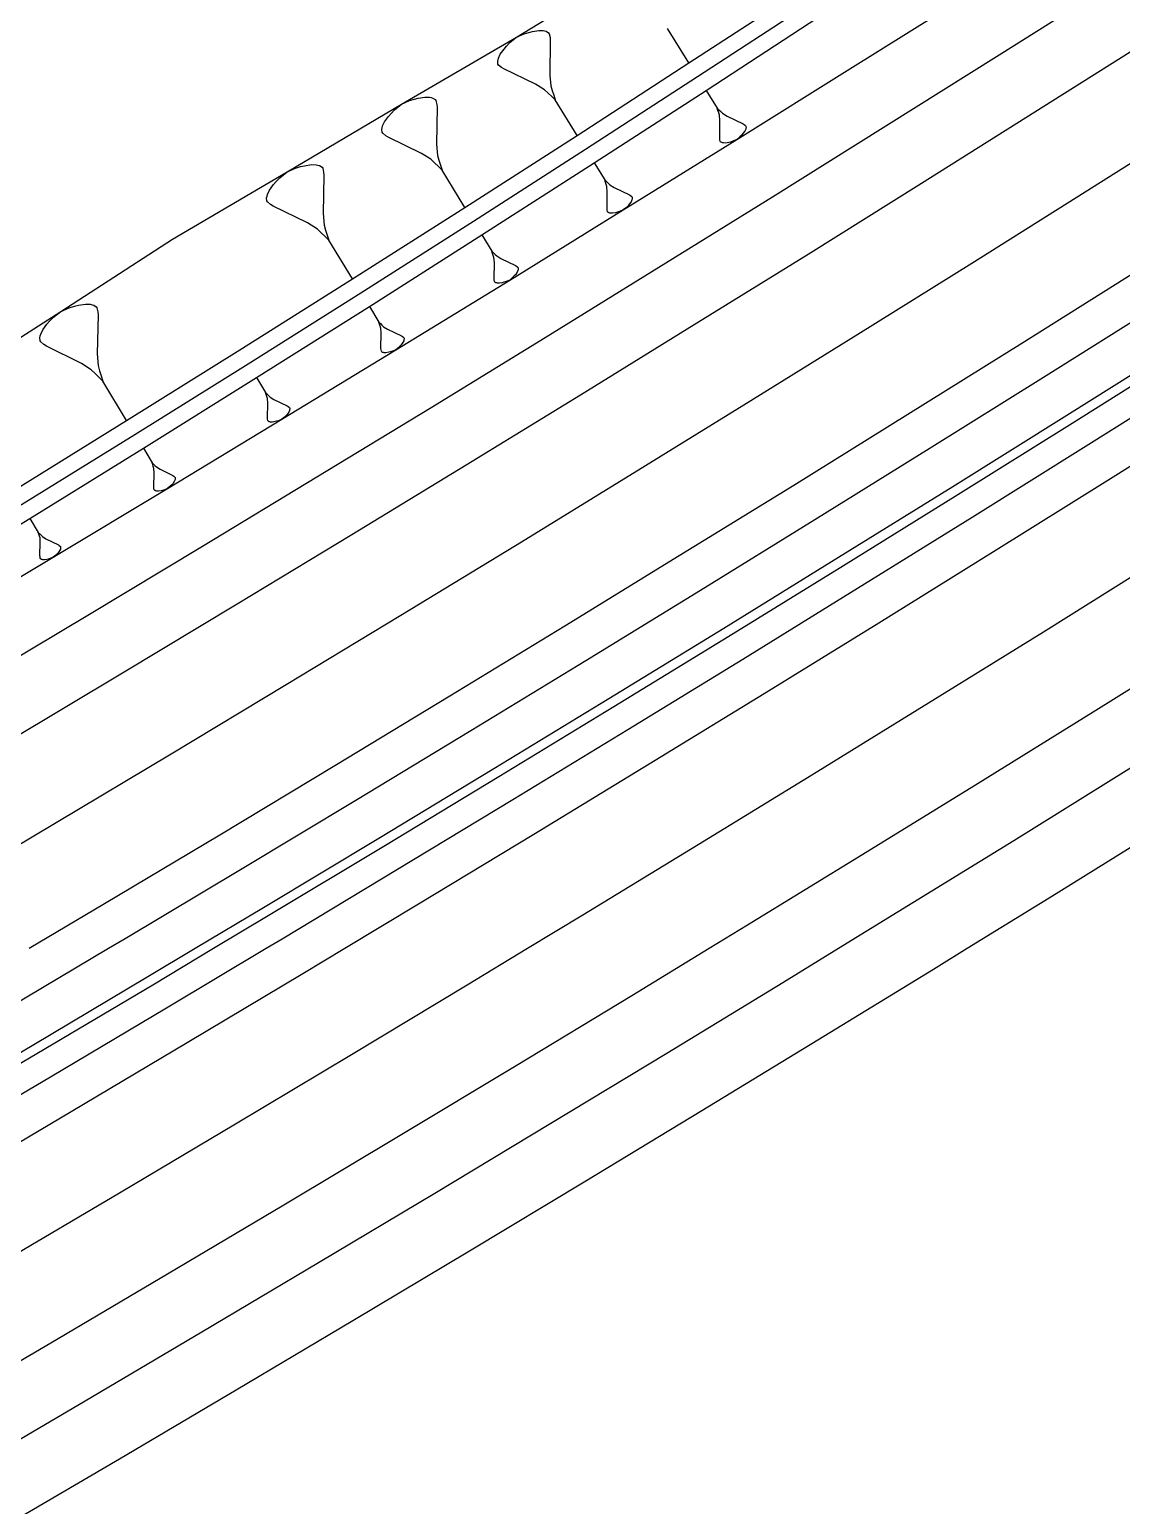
# Model space of a CAD drawing. Extents: x 384551 to 386632, y 802806 to 803252.
# Drawn here: x 386413.9 to 386454.4, y 803079.3 to 803134.1 of the extents above; entities that cross this region are included whole.
import ezdxf

# ---------------------------------------------------------------- set-up
doc = ezdxf.new("R2010")
doc.units = 0
doc.layers.get('0').update_dxf_attribs({"linetype": 'CONTINUOUS'})

msp = doc.modelspace()

# ---------------------------------------------------------------- linework, layer by layer
at = {"color": 7}
for p, q in [((386438.3342, 803132.8378), (386437.542, 803134.1098)), ((386431.568, 803133.4598), (386431.6949, 803133.5902)), ((386431.6949, 803133.5902), (386431.9343, 803133.7903)), ((386431.9343, 803133.7903), (386432.2201, 803133.9153)), ((386432.2201, 803133.9153), (386432.3934, 803133.9707)), ((386432.3934, 803133.9707), (386432.5292, 803134.0028)), ((386432.5292, 803134.0028), (386432.7632, 803134.0439)), ((386432.7632, 803134.0439), (386432.9222, 803134.0385)), ((386432.9222, 803134.0385), (386432.983, 803134.0242)), ((386432.983, 803134.0242), (386433.0437, 803134.0099)), ((386433.0437, 803134.0099), (386433.1277, 803133.9581)), ((386433.1277, 803133.9581), (386433.1509, 803133.9206)), ((386433.1509, 803133.9206), (386433.183, 803133.7848)), ((386433.192, 803133.6866), (386433.1722, 803132.377)), ((386433.183, 803133.7848), (386433.192, 803133.6866)), ((386431.2571, 803132.9561), (386431.2714, 803133.0168)), ((386431.2714, 803133.0168), (386431.3375, 803133.1615)), ((386431.3375, 803133.1615), (386431.4787, 803133.3526)), ((386431.4787, 803133.3526), (386431.568, 803133.4598)), ((386431.2428, 803132.8953), (386431.2571, 803132.9561)), ((386431.2517, 803132.7971), (386431.2428, 803132.8953)), ((386431.2749, 803132.7595), (386431.2517, 803132.7971)), ((386431.3821, 803132.6702), (386431.2749, 803132.7595)), ((386431.4661, 803132.6184), (386431.3821, 803132.6702)), ((386432.6469, 803132.052), (386431.4661, 803132.6184)), ((386432.9828, 803131.8447), (386432.6469, 803132.052)), ((386433.1722, 803132.377), (386433.2079, 803131.984)), ((386433.2079, 803131.984), (386433.2633, 803131.8107)), ((386427.6735, 803131.3092), (386427.974, 803131.4397)), ((386427.974, 803131.4397), (386428.1562, 803131.4973)), ((386428.1562, 803131.4973), (386428.2988, 803131.5307)), ((386428.2988, 803131.5307), (386428.5447, 803131.5731)), ((386428.5447, 803131.5731), (386428.7116, 803131.567)), ((386428.7116, 803131.567), (386428.7754, 803131.5518)), ((386428.7754, 803131.5518), (386428.8391, 803131.5366)), ((386428.8391, 803131.5366), (386428.9271, 803131.482)), ((386428.9271, 803131.482), (386428.9514, 803131.4425)), ((386428.9514, 803131.4425), (386428.9848, 803131.2998)), ((386433.1132, 803131.7178), (386432.9828, 803131.8447)), ((386433.2436, 803131.591), (386433.1132, 803131.7178)), ((386433.374, 803131.4641), (386433.2436, 803131.591)), ((386433.2633, 803131.8107), (386433.3186, 803131.6374)), ((386433.3186, 803131.6374), (386433.374, 803131.4641)), ((386434.1867, 803130.151), (386433.374, 803131.4641)), ((386438.9686, 803131.8192), (386439.3786, 803131.1608)), ((386427.045, 803130.6507), (386427.1938, 803130.851)), ((386427.1938, 803130.851), (386427.2879, 803130.9633)), ((386427.2879, 803130.9633), (386427.4215, 803131.0999)), ((386427.4215, 803131.0999), (386427.6735, 803131.3092)), ((386428.9938, 803131.1966), (386428.9693, 803129.8216)), ((386428.9848, 803131.2998), (386428.9938, 803131.1966)), ((386439.3786, 803131.1608), (386439.4443, 803131.0973)), ((386439.4066, 803131.0738), (386439.3786, 803131.1608)), ((386439.4347, 803130.9869), (386439.4066, 803131.0738)), ((386439.4627, 803130.8999), (386439.4347, 803130.9869)), ((386439.4443, 803131.0973), (386439.5099, 803131.0337)), ((386439.4812, 803130.7026), (386439.4627, 803130.8999)), ((386439.5099, 803131.0337), (386439.5756, 803130.9702)), ((386439.5756, 803130.9702), (386439.7446, 803130.8666)), ((386439.7446, 803130.8666), (386440.3384, 803130.5837)), ((386426.9448, 803130.3715), (386426.96, 803130.4352)), ((386426.9539, 803130.2683), (386426.9448, 803130.3715)), ((386426.9782, 803130.2288), (386426.9539, 803130.2683)), ((386426.96, 803130.4352), (386426.9752, 803130.499)), ((386426.9752, 803130.499), (386427.045, 803130.6507)), ((386439.4731, 803130.0448), (386439.4812, 803130.7026)), ((386440.4038, 803130.3111), (386440.3331, 803130.2149)), ((386440.3384, 803130.5837), (386440.3807, 803130.5578)), ((386440.3807, 803130.5578), (386440.4346, 803130.5131)), ((386440.4368, 803130.3839), (386440.4038, 803130.3111)), ((386440.4346, 803130.5131), (386440.4463, 803130.4943)), ((386440.4439, 803130.4144), (386440.4368, 803130.3839)), ((386440.451, 803130.445), (386440.4439, 803130.4144)), ((386440.4463, 803130.4943), (386440.451, 803130.445)), ((386427.0905, 803130.1347), (386426.9782, 803130.2288)), ((386427.1785, 803130.08), (386427.0905, 803130.1347)), ((386428.4168, 803129.4818), (386427.1785, 803130.08)), ((386428.9693, 803129.8216), (386429.0056, 803129.4088)), ((386439.4777, 803129.9955), (386439.4731, 803130.0448)), ((386439.4941, 803129.9273), (386439.4777, 803129.9955)), ((386439.5058, 803129.9085), (386439.4941, 803129.9273)), ((386439.548, 803129.8826), (386439.5058, 803129.9085)), ((386439.5785, 803129.8755), (386439.548, 803129.8826)), ((386439.6091, 803129.8684), (386439.5785, 803129.8755)), ((386439.6889, 803129.866), (386439.6091, 803129.8684)), ((386439.8064, 803129.8869), (386439.6889, 803129.866)), ((386439.8746, 803129.9032), (386439.8064, 803129.8869)), ((386439.9615, 803129.9313), (386439.8746, 803129.9032)), ((386440.1049, 803129.9945), (386439.9615, 803129.9313)), ((386440.2249, 803130.0953), (386440.1049, 803129.9945)), ((386440.2884, 803130.161), (386440.2249, 803130.0953)), ((386440.3331, 803130.2149), (386440.2884, 803130.161)), ((386428.7688, 803129.2632), (386428.4168, 803129.4818)), ((386428.9054, 803129.1296), (386428.7688, 803129.2632)), ((386429.0056, 803129.4088), (386429.0632, 803129.2267)), ((386429.0632, 803129.2267), (386429.1209, 803129.0446)), ((386423.171, 803128.5813), (386423.4324, 803128.7973)), ((386423.4324, 803128.7973), (386423.7438, 803128.9314)), ((386423.7438, 803128.9314), (386423.9325, 803128.9906)), ((386423.9325, 803128.9906), (386424.0802, 803129.0247)), ((386424.0802, 803129.0247), (386424.3348, 803129.0679)), ((386424.3348, 803129.0679), (386424.5076, 803129.0611)), ((386424.5076, 803129.0611), (386424.5735, 803129.0452)), ((386424.5735, 803129.0452), (386424.6395, 803129.0293)), ((386424.6395, 803129.0293), (386424.7304, 803128.9725)), ((386424.7304, 803128.9725), (386424.7554, 803128.9316)), ((386424.7554, 803128.9316), (386424.7895, 803128.7838)), ((386424.7986, 803128.677), (386424.7692, 803127.2539)), ((386424.7895, 803128.7838), (386424.7986, 803128.677)), ((386429.0419, 803128.996), (386428.9054, 803129.1296)), ((386429.1785, 803128.8624), (386429.0419, 803128.996)), ((386429.1209, 803129.0446), (386429.1785, 803128.8624)), ((386430.0281, 803127.4812), (386429.1785, 803128.8624)), ((386434.8183, 803129.1306), (386435.2084, 803128.5002)), ((386422.7073, 803127.9607), (386422.78, 803128.1175)), ((386422.78, 803128.1175), (386422.9346, 803128.3244)), ((386422.9346, 803128.3244), (386423.0323, 803128.4403)), ((386423.0323, 803128.4403), (386423.171, 803128.5813)), ((386435.2084, 803128.5002), (386435.271, 803128.4393)), ((386435.235, 803128.417), (386435.2084, 803128.5002)), ((386435.2615, 803128.3338), (386435.235, 803128.417)), ((386435.2881, 803128.2507), (386435.2615, 803128.3338)), ((386435.271, 803128.4393), (386435.3336, 803128.3784)), ((386435.3053, 803128.062), (386435.2881, 803128.2507)), ((386435.2958, 803127.4334), (386435.3053, 803128.062)), ((386435.3336, 803128.3784), (386435.3962, 803128.3175)), ((386435.3962, 803128.3175), (386435.5574, 803128.218)), ((386435.5574, 803128.218), (386436.1242, 803127.9461)), ((386422.6755, 803127.8288), (386422.6914, 803127.8947)), ((386422.6846, 803127.722), (386422.6755, 803127.8288)), ((386422.7096, 803127.681), (386422.6846, 803127.722)), ((386422.6914, 803127.8947), (386422.7073, 803127.9607)), ((386422.8256, 803127.5833), (386422.7096, 803127.681)), ((386422.9165, 803127.5265), (386422.8256, 803127.5833)), ((386424.1964, 803126.9038), (386422.9165, 803127.5265)), ((386436.0753, 803127.5422), (386436.0144, 803127.4796)), ((386436.1182, 803127.5937), (386436.0753, 803127.5422)), ((386436.186, 803127.6854), (386436.1182, 803127.5937)), ((386436.1242, 803127.9461), (386436.1645, 803127.9213)), ((386436.1645, 803127.9213), (386436.216, 803127.8784)), ((386436.2177, 803127.7549), (386436.186, 803127.6854)), ((386436.216, 803127.8784), (386436.2271, 803127.8604)), ((386436.2246, 803127.784), (386436.2177, 803127.7549)), ((386436.2314, 803127.8132), (386436.2246, 803127.784)), ((386436.2271, 803127.8604), (386436.2314, 803127.8132)), ((386424.7692, 803127.2539), (386424.8056, 803126.8265)), ((386435.3, 803127.3862), (386435.2958, 803127.4334)), ((386435.3155, 803127.321), (386435.3, 803127.3862)), ((386435.3266, 803127.303), (386435.3155, 803127.321)), ((386435.3669, 803127.2782), (386435.3266, 803127.303)), ((386435.3961, 803127.2713), (386435.3669, 803127.2782)), ((386435.4252, 803127.2644), (386435.3961, 803127.2713)), ((386435.5016, 803127.2618), (386435.4252, 803127.2644)), ((386435.6139, 803127.2816), (386435.5016, 803127.2618)), ((386435.6791, 803127.297), (386435.6139, 803127.2816)), ((386435.7623, 803127.3236), (386435.6791, 803127.297)), ((386435.8995, 803127.3836), (386435.7623, 803127.3236)), ((386436.0144, 803127.4796), (386435.8995, 803127.3836)), ((386424.5601, 803126.6765), (386424.1964, 803126.9038)), ((386424.7011, 803126.5378), (386424.5601, 803126.6765)), ((386424.8421, 803126.3992), (386424.7011, 803126.5378)), ((386424.8056, 803126.8265), (386424.8648, 803126.6379)), ((386424.8648, 803126.6379), (386424.9239, 803126.4492)), ((386424.9239, 803126.4492), (386424.983, 803126.2605)), ((386430.6568, 803126.459), (386431.0284, 803125.8548)), ((386424.983, 803126.2605), (386424.8421, 803126.3992)), ((386425.8584, 803124.8285), (386424.983, 803126.2605)), ((386431.0284, 803125.8548), (386431.0882, 803125.7963)), ((386431.0537, 803125.7751), (386431.0284, 803125.8548)), ((386431.0789, 803125.6954), (386431.0537, 803125.7751)), ((386431.1041, 803125.6157), (386431.0789, 803125.6954)), ((386431.0882, 803125.7963), (386431.1479, 803125.7379)), ((386431.12, 803125.4351), (386431.1041, 803125.6157)), ((386431.1092, 803124.8336), (386431.12, 803125.4351)), ((386431.1479, 803125.7379), (386431.2077, 803125.6795)), ((386431.2077, 803125.6795), (386431.3617, 803125.5838)), ((386431.3617, 803125.5838), (386431.9034, 803125.3221)), ((386431.9034, 803125.3221), (386431.9419, 803125.2982)), ((386431.1132, 803124.7885), (386431.1092, 803124.8336)), ((386431.1278, 803124.7261), (386431.1132, 803124.7885)), ((386431.6868, 803124.7844), (386431.5554, 803124.7273)), ((386431.7971, 803124.876), (386431.6868, 803124.7844)), ((386431.8555, 803124.9357), (386431.7971, 803124.876)), ((386431.8967, 803124.9848), (386431.8555, 803124.9357)), ((386431.9618, 803125.0725), (386431.8967, 803124.9848)), ((386431.9419, 803125.2982), (386431.991, 803125.257)), ((386431.9923, 803125.1388), (386431.9618, 803125.0725)), ((386431.991, 803125.257), (386432.0016, 803125.2398)), ((386431.999, 803125.1667), (386431.9923, 803125.1388)), ((386432.0056, 803125.1946), (386431.999, 803125.1667)), ((386432.0016, 803125.2398), (386432.0056, 803125.1946)), ((386431.1384, 803124.7088), (386431.1278, 803124.7261)), ((386431.1769, 803124.6849), (386431.1384, 803124.7088)), ((386431.2048, 803124.6783), (386431.1769, 803124.6849)), ((386431.2327, 803124.6716), (386431.2048, 803124.6783)), ((386431.3057, 803124.6689), (386431.2327, 803124.6716)), ((386431.4133, 803124.6875), (386431.3057, 803124.6689)), ((386431.4757, 803124.7021), (386431.4133, 803124.6875)), ((386431.5554, 803124.7273), (386431.4757, 803124.7021)), ((386415.0414, 803123.6243), (386415.3588, 803123.759)), ((386415.3588, 803123.759), (386415.551, 803123.818)), ((386415.551, 803123.818), (386415.7015, 803123.8519)), ((386415.7015, 803123.8519), (386415.9606, 803123.8944)), ((386415.9606, 803123.8944), (386416.1363, 803123.8865)), ((386416.1363, 803123.8865), (386416.2032, 803123.87)), ((386416.2032, 803123.87), (386416.2702, 803123.8534)), ((386416.2702, 803123.8534), (386416.3623, 803123.7951)), ((386416.3623, 803123.7951), (386416.3875, 803123.7534)), ((386416.3875, 803123.7534), (386416.4214, 803123.6029)), ((386426.4842, 803123.8046), (386426.8388, 803123.2245)), ((386414.3742, 803122.9367), (386414.5325, 803123.1462)), ((386414.5325, 803123.1462), (386414.6326, 803123.2636)), ((386414.6326, 803123.2636), (386414.7744, 803123.4061)), ((386414.7744, 803123.4061), (386415.0414, 803123.6243)), ((386416.43, 803123.4942), (386416.3921, 803122.0473)), ((386416.4214, 803123.6029), (386416.43, 803123.4942)), ((386426.8388, 803123.2245), (386426.8959, 803123.1683)), ((386426.8628, 803123.1481), (386426.8388, 803123.2245)), ((386426.8867, 803123.0716), (386426.8628, 803123.1481)), ((386426.8959, 803123.1683), (386426.953, 803123.1122)), ((386414.2662, 803122.6437), (386414.2828, 803122.7107)), ((386414.2749, 803122.535), (386414.2662, 803122.6437)), ((386414.2828, 803122.7107), (386414.2993, 803122.7776)), ((386414.2993, 803122.7776), (386414.3742, 803122.9367)), ((386426.9107, 803122.9952), (386426.8867, 803123.0716)), ((386426.9254, 803122.8221), (386426.9107, 803122.9952)), ((386426.9135, 803122.2456), (386426.9254, 803122.8221)), ((386426.953, 803123.1122), (386427.0101, 803123.056)), ((386427.0101, 803123.056), (386427.1575, 803122.9639)), ((386427.1575, 803122.9639), (386427.6759, 803122.7117)), ((386427.6759, 803122.7117), (386427.7128, 803122.6886)), ((386427.7128, 803122.6886), (386427.7597, 803122.6491)), ((386427.7597, 803122.6491), (386427.7699, 803122.6325)), ((386427.7736, 803122.5892), (386427.7671, 803122.5625)), ((386427.7699, 803122.6325), (386427.7736, 803122.5892)), ((386414.3001, 803122.4933), (386414.2749, 803122.535)), ((386414.4175, 803122.3932), (386414.3001, 803122.4933)), ((386414.5096, 803122.3349), (386414.4175, 803122.3932)), ((386415.8076, 803121.6944), (386414.5096, 803122.3349)), ((386416.3921, 803122.0473), (386416.4267, 803121.6125)), ((386426.9172, 803122.2023), (386426.9135, 803122.2456)), ((386426.931, 803122.1425), (386426.9172, 803122.2023)), ((386426.9411, 803122.1259), (386426.931, 803122.1425)), ((386426.978, 803122.1029), (386426.9411, 803122.1259)), ((386427.0047, 803122.0965), (386426.978, 803122.1029)), ((386427.0314, 803122.09), (386427.0047, 803122.0965)), ((386427.1014, 803122.0873), (386427.0314, 803122.09)), ((386427.2045, 803122.1048), (386427.1014, 803122.0873)), ((386427.2644, 803122.1186), (386427.2045, 803122.1048)), ((386427.3408, 803122.1425), (386427.2644, 803122.1186)), ((386427.4669, 803122.1969), (386427.3408, 803122.1425)), ((386427.5728, 803122.2844), (386427.4669, 803122.1969)), ((386427.629, 803122.3415), (386427.5728, 803122.2844)), ((386427.6686, 803122.3884), (386427.629, 803122.3415)), ((386427.7312, 803122.4722), (386427.6686, 803122.3884)), ((386427.7607, 803122.5358), (386427.7312, 803122.4722)), ((386427.7671, 803122.5625), (386427.7607, 803122.5358)), ((386416.1762, 803121.4613), (386415.8076, 803121.6944)), ((386416.4267, 803121.6125), (386416.4858, 803121.4203)), ((386416.3188, 803121.3195), (386416.1762, 803121.4613)), ((386416.4614, 803121.1777), (386416.3188, 803121.3195)), ((386416.6039, 803121.0359), (386416.4614, 803121.1777)), ((386416.4858, 803121.4203), (386416.5449, 803121.2281)), ((386416.5449, 803121.2281), (386416.6039, 803121.0359)), ((386417.486, 803119.5747), (386416.6039, 803121.0359)), ((386422.3006, 803121.1674), (386422.6395, 803120.6094)), ((386422.6395, 803120.6094), (386422.6942, 803120.5554)), ((386422.6623, 803120.536), (386422.6395, 803120.6094)), ((386422.6851, 803120.4625), (386422.6623, 803120.536)), ((386422.7079, 803120.3891), (386422.6851, 803120.4625)), ((386422.6942, 803120.5554), (386422.7489, 803120.5013)), ((386422.7216, 803120.2228), (386422.7079, 803120.3891)), ((386422.7489, 803120.5013), (386422.8036, 803120.4472)), ((386422.8036, 803120.4472), (386422.9448, 803120.3584)), ((386422.7087, 803119.6694), (386422.7216, 803120.2228)), ((386422.9448, 803120.3584), (386423.4419, 803120.1148)), ((386423.4944, 803119.8848), (386423.434, 803119.8045)), ((386423.4419, 803120.1148), (386423.4772, 803120.0926)), ((386423.4772, 803120.0926), (386423.5222, 803120.0545)), ((386423.5228, 803119.9457), (386423.4944, 803119.8848)), ((386423.5222, 803120.0545), (386423.5319, 803120.0385)), ((386423.5291, 803119.9714), (386423.5228, 803119.9457)), ((386423.5353, 803119.997), (386423.5291, 803119.9714)), ((386423.5319, 803120.0385), (386423.5353, 803119.997)), ((386422.7121, 803119.6278), (386422.7087, 803119.6694)), ((386422.7252, 803119.5703), (386422.7121, 803119.6278)), ((386422.7349, 803119.5544), (386422.7252, 803119.5703)), ((386422.7702, 803119.5322), (386422.7349, 803119.5544)), ((386422.7958, 803119.5259), (386422.7702, 803119.5322)), ((386422.8214, 803119.5197), (386422.7958, 803119.5259)), ((386422.8886, 803119.5168), (386422.8214, 803119.5197)), ((386422.9877, 803119.5334), (386422.8886, 803119.5168)), ((386423.0452, 803119.5465), (386422.9877, 803119.5334)), ((386423.1186, 803119.5693), (386423.0452, 803119.5465)), ((386423.2399, 803119.6211), (386423.1186, 803119.5693)), ((386423.3418, 803119.7048), (386423.2399, 803119.6211)), ((386423.3959, 803119.7595), (386423.3418, 803119.7048)), ((386423.434, 803119.8045), (386423.3959, 803119.7595)), ((386418.1061, 803118.5474), (386418.4307, 803118.0096)), ((386418.4307, 803118.0096), (386418.4832, 803117.9575)), ((386418.4525, 803117.9389), (386418.4307, 803118.0096)), ((386418.4742, 803117.8682), (386418.4525, 803117.9389)), ((386418.4959, 803117.7974), (386418.4742, 803117.8682)), ((386418.4832, 803117.9575), (386418.5356, 803117.9053)), ((386418.5087, 803117.6374), (386418.4959, 803117.7974)), ((386418.5356, 803117.9053), (386418.5881, 803117.8531)), ((386418.5881, 803117.8531), (386418.7237, 803117.7673)), ((386418.7237, 803117.7673), (386419.2014, 803117.5316)), ((386418.4947, 803117.105), (386418.5087, 803117.6374)), ((386418.4979, 803117.065), (386418.4947, 803117.105)), ((386419.104, 803117.1374), (386419.0057, 803117.0571)), ((386419.1562, 803117.1898), (386419.104, 803117.1374)), ((386419.193, 803117.233), (386419.1562, 803117.1898)), ((386419.2513, 803117.3101), (386419.193, 803117.233)), ((386419.2014, 803117.5316), (386419.2353, 803117.5101)), ((386419.2353, 803117.5101), (386419.2785, 803117.4733)), ((386419.2788, 803117.3687), (386419.2513, 803117.3101)), ((386419.2785, 803117.4733), (386419.2878, 803117.458)), ((386419.2849, 803117.3933), (386419.2788, 803117.3687)), ((386419.291, 803117.418), (386419.2849, 803117.3933)), ((386419.2878, 803117.458), (386419.291, 803117.418)), ((386418.5103, 803117.0096), (386418.4979, 803117.065)), ((386418.5196, 803116.9942), (386418.5103, 803117.0096)), ((386418.5535, 803116.9728), (386418.5196, 803116.9942)), ((386418.5782, 803116.9667), (386418.5535, 803116.9728)), ((386418.6028, 803116.9606), (386418.5782, 803116.9667)), ((386418.6674, 803116.9577), (386418.6028, 803116.9606)), ((386418.7628, 803116.9734), (386418.6674, 803116.9577)), ((386418.8182, 803116.9858), (386418.7628, 803116.9734)), ((386418.8889, 803117.0075), (386418.8182, 803116.9858)), ((386419.0057, 803117.0571), (386418.8889, 803117.0075)), ((386413.9008, 803115.9446), (386414.2124, 803115.4251)), ((386414.2124, 803115.4251), (386414.2629, 803115.3747)), ((386414.2332, 803115.3568), (386414.2124, 803115.4251)), ((386414.2539, 803115.2886), (386414.2332, 803115.3568)), ((386414.2747, 803115.2203), (386414.2539, 803115.2886)), ((386414.2629, 803115.3747), (386414.3133, 803115.3242)), ((386414.2717, 803114.5524), (386414.2866, 803115.0659)), ((386414.2866, 803115.0659), (386414.2747, 803115.2203)), ((386414.3133, 803115.3242), (386414.3638, 803115.2737)), ((386414.3638, 803115.2737), (386414.4944, 803115.1906)), ((386414.4944, 803115.1906), (386414.9545, 803114.962)), ((386414.9545, 803114.962), (386414.9871, 803114.9412)), ((386414.9871, 803114.9412), (386415.0287, 803114.9056)), ((386414.2746, 803114.5138), (386414.2717, 803114.5524)), ((386414.2865, 803114.4604), (386414.2746, 803114.5138)), ((386414.2954, 803114.4455), (386414.2865, 803114.4604)), ((386414.3281, 803114.4248), (386414.2954, 803114.4455)), ((386414.3518, 803114.4188), (386414.3281, 803114.4248)), ((386414.3756, 803114.4129), (386414.3518, 803114.4188)), ((386414.4379, 803114.4099), (386414.3756, 803114.4129)), ((386414.5299, 803114.4247), (386414.4379, 803114.4099)), ((386414.5834, 803114.4366), (386414.5299, 803114.4247)), ((386414.6516, 803114.4574), (386414.5834, 803114.4366)), ((386414.7644, 803114.5049), (386414.6516, 803114.4574)), ((386414.8594, 803114.582), (386414.7644, 803114.5049)), ((386414.9099, 803114.6325), (386414.8594, 803114.582)), ((386414.9455, 803114.674), (386414.9099, 803114.6325)), ((386415.0019, 803114.7482), (386414.9455, 803114.674)), ((386415.0286, 803114.8046), (386415.0019, 803114.7482)), ((386415.0346, 803114.8284), (386415.0286, 803114.8046)), ((386415.0287, 803114.9056), (386415.0376, 803114.8907)), ((386415.0405, 803114.8521), (386415.0346, 803114.8284)), ((386415.0376, 803114.8907), (386415.0405, 803114.8521))]:
    msp.add_line(p, q, dxfattribs=at)
at = {"color": 7, "linetype": 'CONTINUOUS'}
for points in [[(386406.998, 803100), (386410.5926, 803102.1225), (386414.8683, 803104.6632), (386419.137, 803107.2158), (386423.3985, 803109.7802), (386427.6529, 803112.3564), (386431.9001, 803114.9445), (386436.1401, 803117.5443), (386440.3728, 803120.1559), (386444.5983, 803122.7793), (386448.8165, 803125.4144), (386453.0274, 803128.0611), (386457.2309, 803130.7196), (386461.4269, 803133.3898), (386465.6156, 803136.0715), (386469.7968, 803138.765), (386473.9705, 803141.47), (386478.1366, 803144.1866), (386482.2952, 803146.9147), (386486.4462, 803149.6544), (386490.5896, 803152.4057), (386494.7253, 803155.1684)], [(386413.8722, 803100), (386416.6604, 803101.6568), (386420.9374, 803104.2144), (386425.2073, 803106.7838), (386429.4699, 803109.3651), (386433.7255, 803111.9582), (386437.9738, 803114.5631), (386442.2148, 803117.1798), (386446.4485, 803119.8083), (386450.675, 803122.4485), (386454.8941, 803125.1005), (386459.1058, 803127.7642), (386463.3101, 803130.4395), (386467.5069, 803133.1266), (386471.6963, 803135.8252), (386475.8781, 803138.5355), (386480.0524, 803141.2574), (386484.2191, 803143.9909), (386488.3782, 803146.736), (386492.5297, 803149.4926), (386496.6735, 803152.2607), (386498.5906, 803153.547), (386500, 803154.4955)], [(386425.5708, 803100), (386428.308, 803101.6471), (386432.585, 803104.237), (386436.8547, 803106.8388), (386441.1172, 803109.4525), (386445.3724, 803112.0779), (386449.6203, 803114.7152), (386453.8609, 803117.3643), (386458.0941, 803120.0251), (386462.3199, 803122.6977), (386466.5383, 803125.382), (386470.7491, 803128.078), (386474.9525, 803130.7857), (386479.1483, 803133.5051), (386483.3366, 803136.2361), (386487.5173, 803138.9787), (386491.6903, 803141.733), (386495.8556, 803144.4988), (386500, 803147.2673)], [(386432.3449, 803100), (386434.4021, 803101.2457), (386438.6801, 803103.8525), (386442.9509, 803106.4713), (386447.2144, 803109.1018), (386451.4706, 803111.7442), (386455.7194, 803114.3984), (386459.9608, 803117.0644), (386464.1948, 803119.7422), (386468.4214, 803122.4318), (386472.6404, 803125.133), (386476.852, 803127.846), (386481.056, 803130.5706), (386485.2524, 803133.307), (386489.4412, 803136.0549), (386493.6223, 803138.8145), (386497.7958, 803141.5857), (386500, 803143.0582)], [(386400, 803114.1989), (386402.5415, 803115.7145), (386406.7232, 803118.3273), (386410.8914, 803120.9612), (386415.0414, 803123.6243), (386419.1812, 803126.3027), (386423.4324, 803128.7973), (386427.6735, 803131.3092), (386431.9343, 803133.7903), (386436.1388, 803136.3631), (386440.3114, 803138.9872)], [(386439.0839, 803100), (386440.5055, 803100.8662), (386444.7846, 803103.49), (386449.0564, 803106.1257), (386453.3208, 803108.7733), (386457.5779, 803111.4326), (386461.8275, 803114.1038), (386466.0697, 803116.7868), (386470.3045, 803119.4815), (386474.5317, 803122.188), (386478.7515, 803124.9063), (386482.9636, 803127.6362), (386487.1682, 803130.3778), (386491.3651, 803133.1311), (386495.5543, 803135.8961), (386499.7359, 803138.6727), (386500, 803138.8491)], [(386400.0851, 803100), (386400.2531, 803100.098), (386404.5345, 803102.61), (386408.8089, 803105.1338), (386413.0762, 803107.6696), (386417.3365, 803110.2171), (386421.5897, 803112.7766), (386425.8358, 803115.3478), (386430.0747, 803117.9308), (386434.3064, 803120.5255), (386438.5309, 803123.132), (386442.7481, 803125.7502), (386446.958, 803128.3802), (386451.1607, 803131.0218), (386455.3559, 803133.6751), (386459.5438, 803136.34)], [(386400, 803108.2115), (386400.916, 803108.7577), (386405.152, 803111.3074), (386409.3774, 803113.8746), (386413.5921, 803116.4591), (386417.796, 803119.061), (386421.9891, 803121.6802), (386426.1713, 803124.3165), (386430.3424, 803126.9701), (386434.5025, 803129.6408), (386438.6514, 803132.3285), (386442.789, 803135.0333)], [(386400, 803107.5129), (386401.2203, 803108.2406), (386405.4578, 803110.7912), (386409.6846, 803113.3592), (386413.9008, 803115.9446), (386418.1061, 803118.5474), (386422.3006, 803121.1674), (386426.4842, 803123.8046), (386430.6568, 803126.459), (386434.8183, 803129.1306), (386438.9686, 803131.8192), (386443.1076, 803134.5249)], [(386400, 803076.8283), (386401.6706, 803077.7898), (386406.0139, 803080.3058), (386410.3502, 803082.8339), (386414.6795, 803085.374), (386419.0017, 803087.9261), (386423.3168, 803090.4902), (386427.6248, 803093.0663), (386431.9256, 803095.6544), (386436.2192, 803098.2543), (386439.0839, 803100)], [(386400, 803080.8669), (386404.2553, 803083.3319), (386408.5832, 803085.8551), (386412.9041, 803088.3903), (386417.218, 803090.9375), (386421.5247, 803093.4966), (386425.8243, 803096.0677), (386430.1168, 803098.6507), (386432.3449, 803100)], [(386400, 803084.9117), (386402.4967, 803086.358), (386406.8162, 803088.8763), (386411.1288, 803091.4066), (386415.4342, 803093.9488), (386419.7326, 803096.503), (386424.0239, 803099.0691), (386425.5708, 803100)]]:
    msp.add_lwpolyline(points, dxfattribs=at)
at = {"color": 2, "linetype": 'CONTINUOUS'}
for points in [[(386416.8086, 803100), (386417.4285, 803100.3683), (386421.709, 803102.928), (386425.9824, 803105.4996), (386430.2487, 803108.0831), (386434.5078, 803110.6783), (386438.7596, 803113.2854), (386443.0042, 803115.9043), (386447.2415, 803118.535), (386451.4715, 803121.1775), (386455.6941, 803123.8316), (386459.9093, 803126.4975), (386464.1171, 803129.1751), (386468.3175, 803131.8644), (386472.5103, 803134.5654), (386476.6957, 803137.2779), (386480.8735, 803140.0021), (386485.0437, 803142.7379), (386489.2063, 803145.4852), (386493.3612, 803148.2441), (386497.5085, 803151.0146), (386499.4271, 803152.3019), (386500, 803152.6875)], [(386422.6579, 803100), (386423.2523, 803100.3554), (386427.5328, 803102.9313), (386431.8062, 803105.519), (386436.0724, 803108.1187), (386440.3313, 803110.7301), (386444.583, 803113.3534), (386448.8274, 803115.9885), (386453.0644, 803118.6353), (386457.2941, 803121.2939), (386461.5164, 803123.9643), (386465.7312, 803126.6464), (386469.9386, 803129.3401), (386474.1384, 803132.0456), (386478.3308, 803134.7627), (386482.5155, 803137.4914), (386486.6927, 803140.2318), (386490.8623, 803142.9837), (386495.0242, 803145.7472), (386499.1784, 803148.5223), (386500, 803149.0736)], [(386400, 803102.848), (386403.2664, 803104.7645), (386407.5348, 803107.2848), (386411.7961, 803109.817), (386416.0505, 803112.361), (386420.2977, 803114.9168), (386424.5378, 803117.4844), (386428.7708, 803120.0638), (386432.9966, 803122.6549), (386437.2152, 803125.2578), (386441.4265, 803127.8724), (386445.6306, 803130.4986), (386449.8273, 803133.1365), (386454.0167, 803135.7861)], [(386443.8754, 803100), (386446.0944, 803101.3606), (386450.372, 803103.9999), (386454.6424, 803106.6511), (386458.9053, 803109.3142), (386463.1609, 803111.989), (386467.409, 803114.6757), (386471.6496, 803117.3742), (386475.8827, 803120.0845), (386480.1082, 803122.8065), (386484.3262, 803125.5402), (386488.5366, 803128.2856), (386492.7393, 803131.0427), (386496.9343, 803133.8115), (386500, 803135.8471)], [(386400, 803073.9437), (386402.9207, 803075.6248), (386407.27, 803078.1443), (386411.6124, 803080.6759), (386415.9476, 803083.2195), (386420.2758, 803085.7751), (386424.5969, 803088.3428), (386428.9108, 803090.9225), (386433.2176, 803093.5141), (386437.5171, 803096.1177), (386441.8094, 803098.7332), (386443.8754, 803100)], [(386400, 803090.1122), (386400.2357, 803090.2488), (386404.5444, 803092.7607), (386408.8461, 803095.2847), (386413.1408, 803097.8205), (386416.8086, 803100)], [(386400, 803086.6452), (386401.743, 803087.6549), (386406.059, 803090.1711), (386410.3679, 803092.6993), (386414.6698, 803095.2394), (386418.9646, 803097.7914), (386422.6579, 803100)]]:
    msp.add_lwpolyline(points, dxfattribs=at)
at = {"color": 1, "linetype": 'CONTINUOUS'}
for points in [[(386420.0275, 803100), (386422.5578, 803101.5131), (386426.8352, 803104.087), (386431.1053, 803106.6729), (386435.3683, 803109.2705), (386439.6241, 803111.88), (386443.8726, 803114.5013), (386448.1137, 803117.1344), (386452.3476, 803119.7793), (386456.5741, 803122.4359), (386460.7932, 803125.1043), (386465.0049, 803127.7843), (386469.2091, 803130.4761), (386473.4058, 803133.1795), (386477.595, 803135.8945), (386481.7766, 803138.6212), (386485.9506, 803141.3595), (386490.1171, 803144.1094), (386494.2758, 803146.8708), (386498.4269, 803149.6438), (386500, 803150.6993)], [(386420.7094, 803100), (386422.7379, 803101.213), (386427.016, 803103.7874), (386431.287, 803106.3737), (386435.5509, 803108.9719), (386439.8074, 803111.5819), (386444.0567, 803114.2037), (386448.2988, 803116.8373), (386452.5334, 803119.4827), (386456.7608, 803122.1398), (386460.9807, 803124.8087), (386465.1932, 803127.4893), (386469.3982, 803130.1816), (386473.5957, 803132.8855), (386477.7857, 803135.6011), (386481.9682, 803138.3283), (386486.143, 803141.0672), (386490.3103, 803143.8176), (386494.4698, 803146.5795), (386498.6217, 803149.3531), (386500, 803150.2778)], [(386400, 803108.91), (386400.6116, 803109.2748), (386404.8462, 803111.8237), (386409.0702, 803114.39), (386413.2835, 803116.9737), (386417.486, 803119.5747), (386421.6776, 803122.193), (386425.8584, 803124.8285), (386430.0281, 803127.4812), (386434.1867, 803130.151), (386438.3342, 803132.8378), (386442.4704, 803135.5417)], [(386400, 803105.7465), (386401.9983, 803106.919), (386406.2607, 803109.4358), (386410.5161, 803111.9644), (386414.7644, 803114.5049), (386419.0057, 803117.0571), (386423.2399, 803119.6211), (386427.4669, 803122.1969), (386431.6868, 803124.7844), (386435.8995, 803127.3836), (386440.1049, 803129.9945), (386444.3031, 803132.6171), (386448.494, 803135.2513)], [(386448.6502, 803100), (386451.6877, 803101.8741), (386455.964, 803104.529), (386460.2328, 803107.1957), (386464.4942, 803109.8743), (386468.7482, 803112.5647), (386472.9947, 803115.2669), (386477.2336, 803117.9809), (386481.465, 803120.7066), (386485.6888, 803123.4441), (386489.905, 803126.1934), (386494.1135, 803128.9543), (386498.3144, 803131.7269), (386500, 803132.8462)], [(386400, 803071.0592), (386404.1708, 803073.4598), (386408.5262, 803075.9828), (386412.8745, 803078.5179), (386417.2158, 803081.065), (386421.5499, 803083.6242), (386425.877, 803086.1954), (386430.1969, 803088.7786), (386434.5095, 803091.3738), (386438.815, 803093.981), (386443.1132, 803096.6001), (386447.4041, 803099.2312), (386448.6502, 803100)], [(386400, 803087.8009), (386401.2406, 803088.5195), (386405.5541, 803091.0343), (386409.8606, 803093.5611), (386414.1601, 803096.0998), (386418.4525, 803098.6504), (386420.7094, 803100)], [(386400, 803088.2054), (386401.0647, 803088.8222), (386405.3774, 803091.3364), (386409.6831, 803093.8627), (386413.9817, 803096.4009), (386418.2733, 803098.951), (386420.0275, 803100)]]:
    msp.add_lwpolyline(points, dxfattribs=at)
at = {"color": 3, "linetype": 'CONTINUOUS'}
for points in [[(386425.5708, 803100), (386428.308, 803101.6471), (386432.585, 803104.237), (386436.8547, 803106.8388), (386441.1172, 803109.4525), (386445.3724, 803112.0779), (386449.6203, 803114.7152), (386453.8609, 803117.3643), (386458.0941, 803120.0251), (386462.3199, 803122.6977), (386466.5383, 803125.382), (386470.7491, 803128.078), (386474.9525, 803130.7857), (386479.1483, 803133.5051), (386483.3366, 803136.2361), (386487.5173, 803138.9787), (386491.6903, 803141.733), (386495.8556, 803144.4988), (386500, 803147.2673)], [(386400, 803084.9117), (386402.4967, 803086.358), (386406.8162, 803088.8763), (386411.1288, 803091.4066), (386415.4342, 803093.9488), (386419.7326, 803096.503), (386424.0239, 803099.0691), (386425.5708, 803100)]]:
    msp.add_lwpolyline(points, dxfattribs=at)

doc.saveas('drawing.dxf')
